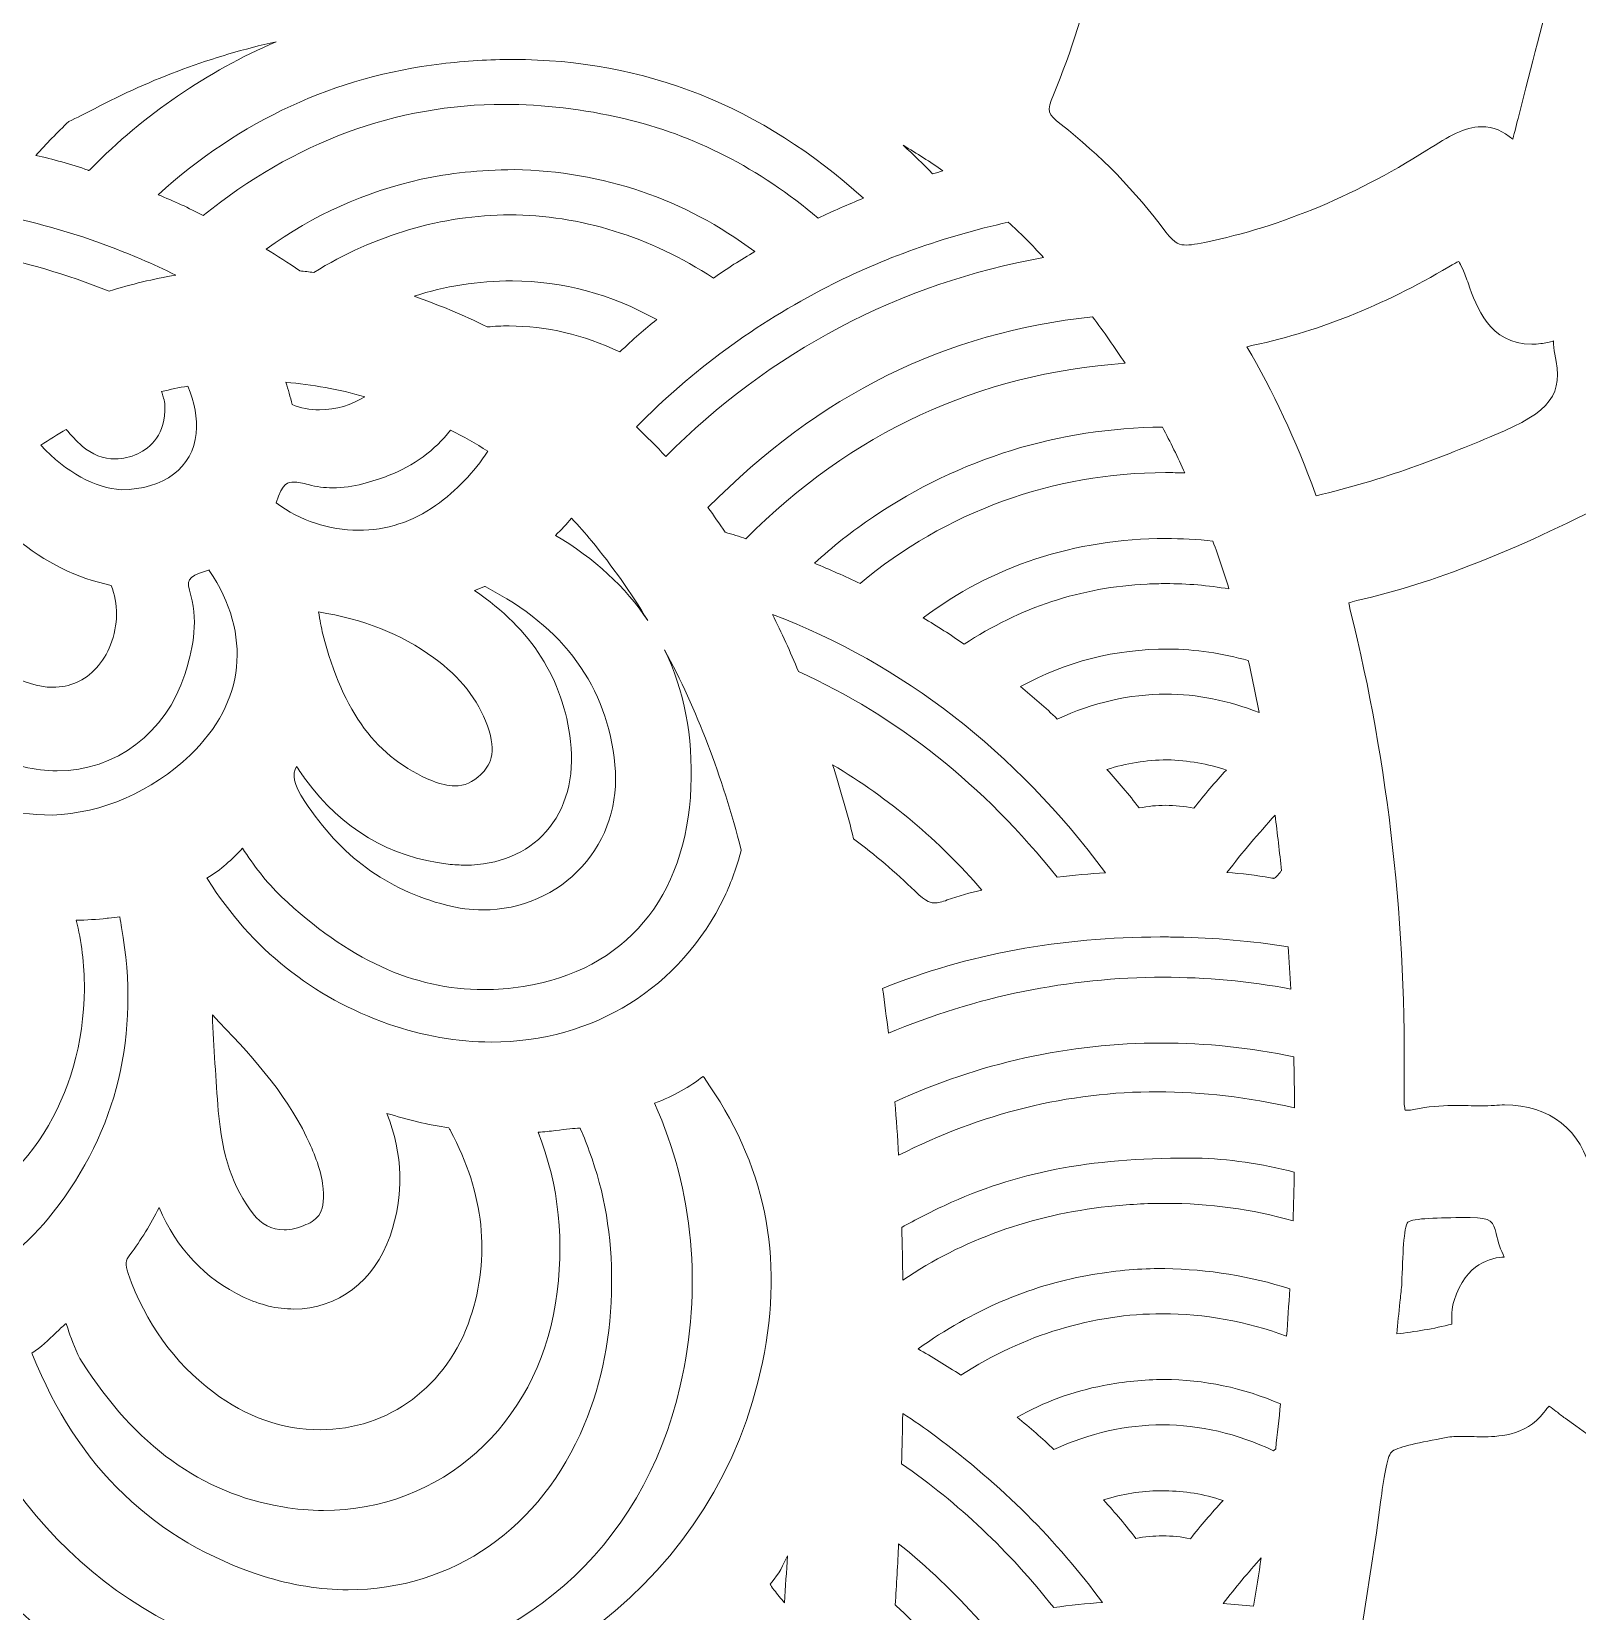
# Model space of a CAD drawing. Extents: x 43 to 1977, y -756 to -266.
# Drawn here: x 624 to 710.3, y -587.3 to -499.2 of the extents above; entities that cross this region are included whole.
import ezdxf

# ---------------------------------------------------------------- set-up
doc = ezdxf.new("R2010")
doc.units = 0
doc.header["$MEASUREMENT"] = 0
doc.layers.add('Layer 1', color=7, linetype='Continuous')

msp = doc.modelspace()

# ---------------------------------------------------------------- linework, layer by layer
at = {"layer": 'Layer 1', "lineweight": 0}
for points, knots in [([(768.387, -613.879), (763.76, -609.242), (759.384, -604.224), (755.153, -599.372), (753.619, -597.614), (752.085, -595.855), (750.536, -594.108), (741.516, -583.941), (731.437, -573.467), (718.868, -565.735), (717.428, -564.85), (715.467, -563.833), (713.072, -563.833), (712.889, -563.833), (712.704, -563.838), (712.518, -563.85), (712.432, -563.856), (712.347, -563.859), (712.266, -563.859), (711.555, -563.859), (711.286, -563.722), (711.094, -562.908), (710.505, -560.419), (708.777, -559.049), (706.229, -559.049), (706.046, -559.049), (705.859, -559.056), (705.666, -559.07), (705.436, -559.087), (705.182, -559.095), (704.867, -559.095), (704.648, -559.095), (704.429, -559.091), (704.21, -559.088), (703.976, -559.084), (703.742, -559.08), (703.509, -559.08), (702.953, -559.08), (702.22, -559.1), (701.484, -559.25), (701.18, -559.312), (700.932, -559.344), (700.745, -559.344), (700.724, -559.344), (700.705, -559.344), (700.688, -559.343), (700.656, -559.206), (700.615, -558.926), (700.624, -558.392), (700.772, -549.114), (699.77, -540.074), (697.645, -531.523), (697.589, -531.299), (697.564, -531.144), (697.553, -531.043), (697.645, -531.01), (697.786, -530.968), (697.999, -530.918), (702.339, -529.909), (706.726, -528.188), (712.223, -525.336), (714.551, -524.128), (715.532, -522.339), (715.221, -519.866), (715.024, -518.298), (715.183, -516.788), (715.708, -515.25), (720.689, -500.648), (727.514, -481.534), (736.15, -463.175), (737.961, -459.327), (740.154, -456.642), (743.264, -454.469), (758.713, -443.671), (769.557, -431.237), (776.414, -416.458), (776.655, -415.938), (776.878, -415.465), (777.081, -415.034), (779.388, -410.136), (779.459, -409.182), (775.35, -406.868), (774.703, -406.504), (773.898, -406.05), (772.967, -405.478), (771.881, -404.811), (770.989, -404.501), (770.158, -404.501), (768.039, -404.501), (767.007, -406.523), (766.619, -407.285), (758.942, -422.327), (748.488, -435.939), (734.66, -448.898), (734.012, -449.505), (733.693, -449.587), (733.466, -449.587), (733.231, -449.587), (732.918, -449.493), (732.536, -449.307), (731.022, -448.572), (730.045, -448.121), (729.089, -448.121), (727.279, -448.121), (726.53, -449.558), (725.396, -451.733), (719.076, -463.858), (714.057, -477.454), (709.123, -495.817), (708.409, -498.474), (707.738, -501.096), (707.029, -503.872), (706.917, -504.308), (706.805, -504.746), (706.693, -505.186), (706.155, -504.729), (705.618, -504.49), (704.934, -504.49), (703.984, -504.49), (703.156, -505.01), (701.903, -505.797), (697.648, -508.472), (693.461, -510.18), (689.103, -511.017), (688.867, -511.062), (688.661, -511.085), (688.489, -511.085), (688.135, -511.085), (687.845, -511.033), (687.342, -510.36), (685.634, -508.079), (683.666, -506.06), (681.492, -504.359), (680.737, -503.768), (680.664, -503.638), (681.058, -502.702), (683.133, -497.766), (684.115, -492.835), (683.978, -488.047), (683.38, -467.192), (673.395, -451.074), (654.3, -440.139), (652.708, -439.228), (652.059, -438.478), (651.726, -437.17), (650.851, -433.731), (649.517, -430.279), (647.763, -426.912), (647.578, -426.556), (647.538, -426.384), (647.529, -426.324), (647.564, -426.273), (647.677, -426.138), (648.008, -425.893), (660.983, -416.314), (671.865, -403.996), (681.276, -388.234), (693.735, -367.367), (700.473, -347.012), (701.875, -326.007), (702.864, -311.187), (700.63, -299.582), (694.842, -289.485), (687.248, -276.237), (674.811, -269.344), (656.82, -268.412), (656.715, -268.406), (656.61, -268.403), (656.507, -268.403), (654.635, -268.403), (653.804, -269.41), (653.435, -270.254), (653.106, -271.01), (652.779, -272.501), (654.297, -274.003), (654.509, -274.212), (654.726, -274.416), (654.944, -274.62), (655.119, -274.784), (655.295, -274.948), (655.467, -275.116), (664.154, -283.583), (669.603, -290.872), (673.136, -298.751), (676.455, -306.153), (677.613, -313.272), (676.657, -320.45), (676.498, -320.319), (676.323, -320.182), (676.133, -320.054), (673.644, -318.382), (670.26, -316.463), (666.145, -316.463), (665.869, -316.463), (665.589, -316.471), (665.307, -316.488), (663.731, -316.584), (662.017, -316.862), (661.251, -318.191), (660.483, -319.524), (661.104, -321.15), (661.813, -322.564), (664.954, -328.834), (668.425, -336.359), (670.356, -344.634), (673.155, -356.623), (671.146, -367.139), (664.212, -376.701), (664.139, -376.523), (664.063, -376.348), (663.98, -376.173), (660.899, -369.627), (656.407, -366.125), (650.247, -365.47), (649.944, -365.437), (649.673, -365.421), (649.419, -365.421), (648.005, -365.421), (646.94, -365.93), (646.254, -366.933), (645.07, -368.665), (646.102, -370.268), (646.656, -371.13), (646.656, -371.13), (646.701, -371.2), (646.701, -371.2), (655.55, -384.987), (652.884, -402.588), (640.068, -414.998), (639.866, -415.194), (639.733, -415.294), (639.656, -415.344), (639.578, -415.294), (639.442, -415.192), (639.229, -414.99), (634.152, -410.17), (627.99, -407.614), (620.914, -407.394), (618.866, -407.33), (616.691, -407.297), (614.45, -407.297), (612.257, -407.297), (609.975, -407.327), (607.473, -407.388), (600.281, -407.562), (594.029, -410.13), (588.893, -415.021), (588.713, -415.192), (588.591, -415.285), (588.516, -415.334), (588.433, -415.278), (588.292, -415.167), (588.068, -414.95), (575.319, -402.625), (572.673, -385.017), (581.484, -371.135), (582.722, -369.183), (582.483, -367.865), (582.064, -367.103), (581.653, -366.355), (580.699, -365.464), (578.49, -365.464), (578.407, -365.464), (578.323, -365.465), (578.236, -365.468), (574.796, -365.567), (571.687, -366.958), (568.731, -369.72), (566.775, -371.547), (565.251, -373.836), (564.017, -376.825), (564, -376.801), (563.983, -376.777), (563.966, -376.754), (557.477, -367.728), (555.271, -357.605), (557.411, -346.668), (559.18, -337.629), (562.994, -329.286), (566.491, -322.318), (567.098, -321.108), (567.7, -319.551), (566.958, -318.237), (566.21, -316.914), (564.521, -316.621), (563.134, -316.514), (562.792, -316.488), (562.446, -316.475), (562.106, -316.475), (558.121, -316.475), (554.901, -318.256), (552.277, -319.998), (552.025, -320.166), (551.806, -320.353), (551.61, -320.528), (551.57, -320.276), (551.533, -320.028), (551.502, -319.779), (551.412, -319.074), (551.352, -318.328), (551.316, -317.497), (550.869, -307.176), (554.282, -297.494), (562.056, -287.028), (565.046, -283.003), (568.678, -278.97), (573.16, -274.7), (573.234, -274.629), (573.31, -274.559), (573.387, -274.488), (574.135, -273.797), (575.527, -272.51), (574.803, -270.497), (574.457, -269.536), (573.628, -268.39), (571.648, -268.39), (571.335, -268.39), (571.029, -268.415), (570.76, -268.438), (570.642, -268.447), (570.524, -268.457), (570.41, -268.464), (568.739, -268.566), (567.092, -268.728), (565.514, -268.946), (547.661, -271.407), (535.655, -280.879), (529.829, -297.098), (525.315, -309.663), (524.69, -323.385), (527.917, -339.048), (531.578, -356.813), (537.666, -372.993), (546.011, -387.138), (554.725, -401.906), (566.165, -414.909), (580.014, -425.785), (580.538, -426.197), (580.609, -426.359), (580.613, -426.364), (580.613, -426.371), (580.622, -426.537), (580.356, -427.046), (578.71, -430.194), (577.354, -433.727), (576.325, -437.545), (576.023, -438.662), (575.532, -439.267), (574.511, -439.777), (568.786, -442.638), (563.957, -446.191), (560.16, -450.34), (544.674, -467.259), (540.524, -484.575), (547.473, -503.277), (547.545, -503.469), (547.564, -503.577), (547.569, -503.625), (547.538, -503.665), (547.459, -503.752), (547.272, -503.903), (544.738, -505.942), (542.583, -508.147), (540.865, -510.458), (540.437, -511.033), (540.156, -511.078), (539.805, -511.078), (539.604, -511.078), (539.359, -511.05), (539.053, -510.994), (534.677, -510.188), (530.57, -508.534), (526.498, -505.937), (526.498, -505.937), (526.361, -505.85), (526.361, -505.85), (525.392, -505.23), (524.391, -504.59), (523.237, -504.59), (522.569, -504.59), (522.017, -504.799), (521.563, -505.118), (521.466, -504.752), (521.377, -504.411), (521.291, -504.069), (517.292, -488.177), (512.004, -469.584), (503.1, -452.174), (503.1, -452.174), (503.073, -452.12), (503.073, -452.12), (501.813, -449.657), (501.053, -448.17), (499.155, -448.17), (498.196, -448.17), (497.231, -448.579), (495.466, -449.361), (495.093, -449.526), (494.803, -449.61), (494.603, -449.61), (494.502, -449.61), (494.265, -449.61), (493.727, -449.107), (480.766, -436.979), (470.808, -424.383), (463.284, -410.597), (462.902, -409.897), (462.57, -409.274), (462.277, -408.722), (460.739, -405.833), (459.967, -404.382), (458.18, -404.382), (457.155, -404.382), (456.204, -404.944), (454.629, -405.873), (453.884, -406.313), (452.957, -406.86), (451.812, -407.473), (448.875, -409.044), (449.434, -411.354), (450.028, -412.592), (450.475, -413.523), (450.914, -414.486), (451.337, -415.417), (452.081, -417.052), (452.849, -418.741), (453.715, -420.369), (460.967, -434.006), (471.712, -445.451), (487.529, -456.388), (488.742, -457.226), (489.588, -458.223), (490.273, -459.621), (497.917, -475.23), (504.754, -492.268), (511.787, -513.242), (512.63, -515.753), (513.304, -518.029), (513.028, -520.455), (512.797, -522.481), (513.636, -523.986), (515.592, -525.056), (519.378, -527.127), (524.444, -529.658), (530.069, -530.85), (530.421, -530.925), (530.609, -530.993), (530.702, -531.036), (530.701, -531.15), (530.679, -531.384), (530.572, -531.817), (528.862, -538.758), (527.895, -546.39), (527.616, -555.151), (527.598, -555.738), (527.636, -556.348), (527.673, -556.937), (527.726, -557.785), (527.806, -559.056), (527.541, -559.452), (527.508, -559.459), (527.442, -559.47), (527.326, -559.47), (526.987, -559.47), (526.526, -559.382), (526.038, -559.289), (525.428, -559.173), (524.736, -559.041), (524.047, -559.041), (523.819, -559.041), (523.599, -559.055), (523.392, -559.084), (523.267, -559.101), (523.109, -559.109), (522.91, -559.109), (522.711, -559.109), (522.507, -559.102), (522.302, -559.094), (522.061, -559.086), (521.82, -559.077), (521.584, -559.077), (520.902, -559.077), (518.827, -559.077), (518.123, -561.135), (517.381, -563.307), (516.226, -564.076), (513.712, -564.076), (513.565, -564.076), (513.415, -564.074), (513.264, -564.068), (513.264, -564.068), (513.138, -564.066), (513.138, -564.066), (511.823, -564.066), (510.792, -564.767), (509.964, -565.331), (509.763, -565.468), (509.564, -565.604), (509.363, -565.726), (497.078, -573.201), (487.217, -583.418), (479.999, -591.484), (478.222, -593.469), (476.52, -595.568), (474.874, -597.598), (472.164, -600.94), (469.361, -604.395), (466.229, -607.321), (455.626, -617.226), (446.559, -629.109), (437.692, -644.72), (436.24, -647.276), (435.511, -648.559), (435.95, -649.974), (436.385, -651.377), (437.679, -652.007), (440.256, -653.262), (440.577, -653.418), (440.897, -653.577), (441.216, -653.736), (441.699, -653.976), (442.181, -654.216), (442.668, -654.447), (443.991, -655.076), (444.926, -655.489), (445.827, -655.489), (447.699, -655.489), (448.462, -653.857), (449.345, -651.968), (456.138, -637.441), (462.783, -626.007), (470.255, -615.985), (471.044, -614.928), (471.383, -614.846), (471.468, -614.846), (471.583, -614.846), (471.942, -614.917), (472.796, -615.578), (474.426, -616.84), (475.404, -617.553), (476.561, -617.553), (478.042, -617.553), (478.92, -616.433), (480.374, -614.577), (480.374, -614.577), (480.444, -614.487), (480.444, -614.487), (492.967, -598.51), (504.466, -586.94), (516.633, -578.074), (517, -577.807), (517.344, -577.504), (517.676, -577.211), (518.288, -576.672), (518.982, -576.06), (519.469, -576.06), (519.858, -576.06), (520.322, -576.451), (520.644, -576.78), (521.213, -577.361), (521.989, -577.361), (522.244, -577.361), (522.375, -577.361), (522.513, -577.355), (522.653, -577.348), (522.748, -577.343), (522.844, -577.338), (522.936, -577.338), (522.942, -577.338), (522.948, -577.338), (522.955, -577.338), (522.979, -577.338), (523.002, -577.338), (523.023, -577.341), (524.278, -577.521), (525.756, -577.739), (527.201, -577.995), (528.337, -578.196), (528.718, -578.486), (528.887, -579.906), (530.886, -596.691), (534.931, -613.276), (540.91, -629.201), (541.137, -629.806), (541.442, -630.412), (541.736, -630.998), (542.119, -631.761), (542.761, -633.038), (542.627, -633.452), (542.503, -633.83), (541.302, -633.917), (540.424, -633.981), (539.777, -634.028), (539.107, -634.076), (538.479, -634.222), (537.198, -634.521), (533.297, -635.428), (533.46, -640.102), (533.474, -640.516), (533.482, -640.744), (532.463, -640.978), (529.362, -641.689), (527.259, -643.641), (525.611, -645.456), (521.334, -650.168), (517.437, -655.317), (513.697, -661.199), (507.289, -671.275), (502.041, -682.136), (496.966, -692.638), (493.649, -699.503), (490.219, -706.601), (486.507, -713.387), (481.019, -723.426), (478.202, -734.642), (475.478, -745.49), (475.478, -745.49), (475.278, -746.285), (475.278, -746.285), (474.878, -747.877), (474.998, -749.108), (475.644, -750.05), (476.281, -750.977), (477.348, -751.52), (478.907, -751.709), (480.526, -751.906), (482.201, -752.203), (484.028, -752.618), (484.502, -752.726), (484.93, -752.778), (485.338, -752.778), (486.75, -752.778), (488.536, -752.139), (489.031, -749.096), (489.492, -746.263), (490.044, -743.273), (490.767, -739.688), (493.393, -726.671), (496.722, -715.369), (500.946, -705.137), (501.162, -704.614), (501.31, -704.394), (501.382, -704.308), (501.462, -704.327), (501.616, -704.379), (501.863, -704.516), (502.282, -704.75), (502.698, -704.874), (503.066, -704.985), (503.298, -705.055), (503.518, -705.121), (503.67, -705.196), (504.607, -705.662), (505.432, -705.889), (506.191, -705.889), (508.739, -705.889), (509.743, -703.387), (510.072, -702.564), (513.572, -693.839), (517.698, -685.22), (522.336, -676.944), (527.717, -667.345), (533.156, -659.318), (538.964, -652.405), (539.067, -652.283), (539.155, -652.154), (539.234, -652.026), (539.86, -652.483), (540.558, -652.706), (541.351, -652.706), (541.869, -652.706), (542.341, -652.613), (542.797, -652.523), (542.797, -652.523), (542.929, -652.497), (542.929, -652.497), (544.676, -652.156), (546.451, -652.113), (547.802, -652.113), (548.298, -652.113), (548.795, -652.119), (549.293, -652.128), (550.852, -652.155), (551.653, -652.666), (552.468, -654.15), (557.067, -662.53), (562.083, -669.597), (567.802, -675.755), (577.882, -686.607), (588.027, -692.803), (599.729, -695.252), (602.313, -695.793), (604.843, -695.904), (607.846, -695.904), (608.372, -695.904), (608.897, -695.901), (609.422, -695.898), (609.941, -695.895), (610.46, -695.892), (610.978, -695.892), (612.112, -695.892), (613.456, -695.904), (614.823, -695.997), (616.09, -696.084), (617.362, -696.128), (618.604, -696.128), (628.459, -696.128), (637.736, -693.354), (646.179, -687.884), (657.521, -680.535), (666.682, -670.297), (674.188, -656.584), (675.962, -653.341), (677.957, -652.018), (681.072, -652.018), (681.743, -652.018), (682.469, -652.077), (683.291, -652.198), (683.581, -652.241), (683.87, -652.294), (684.159, -652.346), (684.665, -652.438), (685.188, -652.532), (685.736, -652.586), (685.836, -652.595), (685.946, -652.609), (686.061, -652.623), (686.37, -652.662), (686.721, -652.707), (687.066, -652.707), (687.811, -652.707), (688.379, -652.477), (688.754, -652.024), (688.801, -651.967), (688.844, -651.919), (688.882, -651.877), (688.959, -651.975), (689.039, -652.082), (689.104, -652.17), (689.232, -652.342), (689.36, -652.513), (689.492, -652.671), (699.873, -665.156), (708.733, -680.417), (717.374, -700.701), (717.614, -701.264), (717.815, -701.768), (717.994, -702.216), (718.83, -704.305), (719.49, -705.955), (721.61, -705.955), (722.664, -705.955), (723.89, -705.522), (726.24, -704.551), (726.583, -704.409), (726.777, -704.367), (726.877, -704.355), (726.926, -704.427), (727.015, -704.583), (727.122, -704.893), (727.762, -706.734), (728.458, -708.582), (729.13, -710.368), (729.968, -712.593), (730.835, -714.894), (731.588, -717.174), (734.64, -726.407), (737.011, -736.414), (739.05, -748.664), (739.219, -749.681), (739.734, -752.777), (742.93, -752.777), (743.423, -752.777), (743.95, -752.702), (744.541, -752.547), (745.867, -752.199), (747.35, -751.936), (749.075, -751.744), (750.719, -751.56), (751.837, -751.01), (752.494, -750.062), (753.159, -749.104), (753.28, -747.838), (752.865, -746.191), (752.865, -746.191), (752.851, -746.135), (752.851, -746.135), (750.433, -736.536), (747.933, -726.61), (743.563, -717.48), (736.427, -702.571), (728.775, -687.614), (721.374, -673.149), (721.374, -673.149), (721.064, -672.543), (721.064, -672.543), (716.31, -663.251), (711.068, -655.285), (705.041, -648.191), (704.816, -647.927), (704.594, -647.661), (704.371, -647.395), (701.956, -644.513), (699.459, -641.533), (695.098, -640.727), (694.784, -640.67), (694.743, -640.558), (694.764, -640.313), (695.065, -636.809), (693.229, -634.737), (689.307, -634.155), (688.943, -634.102), (688.553, -633.992), (688.139, -633.877), (687.509, -633.701), (686.795, -633.502), (686.032, -633.468), (685.894, -633.462), (685.781, -633.452), (685.689, -633.441), (685.73, -633.309), (685.791, -633.132), (685.885, -632.899), (692.351, -616.729), (696.869, -599.339), (699.314, -581.211), (699.489, -579.917), (699.653, -578.695), (699.926, -578.411), (700.188, -578.138), (701.295, -577.922), (702.697, -577.648), (702.697, -577.648), (702.966, -577.596), (702.966, -577.596), (703.242, -577.541), (703.585, -577.535), (703.819, -577.535), (704.006, -577.535), (704.194, -577.539), (704.381, -577.543), (704.589, -577.548), (704.796, -577.553), (704.999, -577.553), (705.722, -577.553), (707.414, -577.553), (708.421, -576.204), (708.554, -576.025), (708.658, -575.914), (708.73, -575.846), (708.849, -575.928), (709.005, -576.052), (709.12, -576.143), (709.279, -576.27), (709.441, -576.398), (709.608, -576.517), (722.575, -585.762), (734.719, -597.871), (747.828, -614.625), (747.828, -614.625), (747.863, -614.67), (747.863, -614.67), (749.257, -616.452), (750.099, -617.527), (751.55, -617.527), (752.642, -617.527), (753.574, -616.891), (755.266, -615.737), (755.342, -615.685), (755.421, -615.637), (755.5, -615.588), (755.744, -615.437), (756.047, -615.25), (756.33, -614.976), (756.55, -614.764), (756.691, -614.676), (756.746, -614.643), (756.83, -614.7), (757.024, -614.862), (757.346, -615.291), (761.286, -620.557), (764.559, -625.361), (767.353, -629.978), (771.118, -636.198), (774.817, -643.186), (778.677, -651.373), (779.878, -653.921), (780.604, -655.459), (782.502, -655.459), (782.502, -655.459), (782.502, -655.459), (782.502, -655.459), (783.532, -655.459), (784.571, -654.954), (786.456, -654.036), (786.828, -653.855), (787.197, -653.665), (787.565, -653.474), (788.228, -653.131), (788.854, -652.807), (789.494, -652.544), (790.414, -652.166), (791.692, -651.508), (792.16, -650.162), (792.514, -649.145), (792.317, -647.99), (791.556, -646.632), (785.228, -635.339), (778.041, -623.554), (768.387, -613.879)], [0, 0, 0, 0, 1, 1, 1, 2, 2, 2, 3, 3, 3, 4, 4, 4, 5, 5, 5, 6, 6, 6, 7, 7, 7, 8, 8, 8, 9, 9, 9, 10, 10, 10, 11, 11, 11, 12, 12, 12, 13, 13, 13, 14, 14, 14, 15, 15, 15, 16, 16, 16, 17, 17, 17, 18, 18, 18, 19, 19, 19, 20, 20, 20, 21, 21, 21, 22, 22, 22, 23, 23, 23, 24, 24, 24, 25, 25, 25, 26, 26, 26, 27, 27, 27, 28, 28, 28, 29, 29, 29, 30, 30, 30, 31, 31, 31, 32, 32, 32, 33, 33, 33, 34, 34, 34, 35, 35, 35, 36, 36, 36, 37, 37, 37, 38, 38, 38, 39, 39, 39, 40, 40, 40, 41, 41, 41, 42, 42, 42, 43, 43, 43, 44, 44, 44, 45, 45, 45, 46, 46, 46, 47, 47, 47, 48, 48, 48, 49, 49, 49, 50, 50, 50, 51, 51, 51, 52, 52, 52, 53, 53, 53, 54, 54, 54, 55, 55, 55, 56, 56, 56, 57, 57, 57, 58, 58, 58, 59, 59, 59, 60, 60, 60, 61, 61, 61, 62, 62, 62, 63, 63, 63, 64, 64, 64, 65, 65, 65, 66, 66, 66, 67, 67, 67, 68, 68, 68, 69, 69, 69, 70, 70, 70, 71, 71, 71, 72, 72, 72, 73, 73, 73, 74, 74, 74, 75, 75, 75, 76, 76, 76, 77, 77, 77, 78, 78, 78, 79, 79, 79, 80, 80, 80, 81, 81, 81, 82, 82, 82, 83, 83, 83, 84, 84, 84, 85, 85, 85, 86, 86, 86, 87, 87, 87, 88, 88, 88, 89, 89, 89, 90, 90, 90, 91, 91, 91, 92, 92, 92, 93, 93, 93, 94, 94, 94, 95, 95, 95, 96, 96, 96, 97, 97, 97, 98, 98, 98, 99, 99, 99, 100, 100, 100, 101, 101, 101, 102, 102, 102, 103, 103, 103, 104, 104, 104, 105, 105, 105, 106, 106, 106, 107, 107, 107, 108, 108, 108, 109, 109, 109, 110, 110, 110, 111, 111, 111, 112, 112, 112, 113, 113, 113, 114, 114, 114, 115, 115, 115, 116, 116, 116, 117, 117, 117, 118, 118, 118, 119, 119, 119, 120, 120, 120, 121, 121, 121, 122, 122, 122, 123, 123, 123, 124, 124, 124, 125, 125, 125, 126, 126, 126, 127, 127, 127, 128, 128, 128, 129, 129, 129, 130, 130, 130, 131, 131, 131, 132, 132, 132, 133, 133, 133, 134, 134, 134, 135, 135, 135, 136, 136, 136, 137, 137, 137, 138, 138, 138, 139, 139, 139, 140, 140, 140, 141, 141, 141, 142, 142, 142, 143, 143, 143, 144, 144, 144, 145, 145, 145, 146, 146, 146, 147, 147, 147, 148, 148, 148, 149, 149, 149, 150, 150, 150, 151, 151, 151, 152, 152, 152, 153, 153, 153, 154, 154, 154, 155, 155, 155, 156, 156, 156, 157, 157, 157, 158, 158, 158, 159, 159, 159, 160, 160, 160, 161, 161, 161, 162, 162, 162, 163, 163, 163, 164, 164, 164, 165, 165, 165, 166, 166, 166, 167, 167, 167, 168, 168, 168, 169, 169, 169, 170, 170, 170, 171, 171, 171, 172, 172, 172, 173, 173, 173, 174, 174, 174, 175, 175, 175, 176, 176, 176, 177, 177, 177, 178, 178, 178, 179, 179, 179, 180, 180, 180, 181, 181, 181, 182, 182, 182, 183, 183, 183, 184, 184, 184, 185, 185, 185, 186, 186, 186, 187, 187, 187, 188, 188, 188, 189, 189, 189, 190, 190, 190, 191, 191, 191, 192, 192, 192, 193, 193, 193, 194, 194, 194, 195, 195, 195, 196, 196, 196, 197, 197, 197, 198, 198, 198, 199, 199, 199, 200, 200, 200, 201, 201, 201, 202, 202, 202, 203, 203, 203, 204, 204, 204, 205, 205, 205, 206, 206, 206, 207, 207, 207, 208, 208, 208, 209, 209, 209, 210, 210, 210, 211, 211, 211, 212, 212, 212, 213, 213, 213, 214, 214, 214, 215, 215, 215, 216, 216, 216, 217, 217, 217, 218, 218, 218, 219, 219, 219, 220, 220, 220, 221, 221, 221, 222, 222, 222, 223, 223, 223, 224, 224, 224, 225, 225, 225, 226, 226, 226, 227, 227, 227, 228, 228, 228, 229, 229, 229, 230, 230, 230, 231, 231, 231, 232, 232, 232, 233, 233, 233, 234, 234, 234, 235, 235, 235, 236, 236, 236, 237, 237, 237, 238, 238, 238, 239, 239, 239, 240, 240, 240, 241, 241, 241, 242, 242, 242, 243, 243, 243, 244, 244, 244, 245, 245, 245, 246, 246, 246, 247, 247, 247, 248, 248, 248, 249, 249, 249, 250, 250, 250, 251, 251, 251, 252, 252, 252, 253, 253, 253, 254, 254, 254, 255, 255, 255, 256, 256, 256, 257, 257, 257, 258, 258, 258, 259, 259, 259, 260, 260, 260, 261, 261, 261, 262, 262, 262, 263, 263, 263, 264, 264, 264, 265, 265, 265, 266, 266, 266, 267, 267, 267, 268, 268, 268, 269, 269, 269, 270, 270, 270, 271, 271, 271, 272, 272, 272, 273, 273, 273, 274, 274, 274, 275, 275, 275, 276, 276, 276, 277, 277, 277, 278, 278, 278, 279, 279, 279, 280, 280, 280, 281, 281, 281, 282, 282, 282, 283, 283, 283, 284, 284, 284, 285, 285, 285, 286, 286, 286, 287, 287, 287, 288, 288, 288, 289, 289, 289, 290, 290, 290, 291, 291, 291, 292, 292, 292, 293, 293, 293, 294, 294, 294, 295, 295, 295, 296, 296, 296, 297, 297, 297, 298, 298, 298, 299, 299, 299, 300, 300, 300, 301, 301, 301, 302, 302, 302, 303, 303, 303, 303]), ([(627.556, -503.489), (630.739, -501.794), (634.128, -500.545), (637.697, -499.747), (633.847, -501.411), (630.321, -503.804), (627.367, -506.821), (627.318, -506.871), (627.28, -506.906), (627.251, -506.932), (627.239, -506.928), (627.226, -506.924), (627.211, -506.918), (626.234, -506.565), (625.228, -506.3), (624.284, -506.088), (624.871, -505.439), (625.485, -504.807), (626.119, -504.198), (626.562, -503.991), (627.061, -503.752), (627.556, -503.489)], [0, 0, 0, 0, 1, 1, 1, 2, 2, 2, 3, 3, 3, 4, 4, 4, 5, 5, 5, 6, 6, 6, 7, 7, 7, 7]), ([(650.912, -500.736), (658.242, -500.736), (664.81, -503.34), (670.456, -508.481), (669.606, -508.826), (668.765, -509.187), (667.934, -509.587), (664.655, -506.81), (661.005, -504.941), (657.084, -504.03), (654.822, -503.505), (652.583, -503.239), (650.429, -503.239), (644.37, -503.239), (638.719, -505.326), (633.63, -509.445), (632.827, -509.022), (631.982, -508.632), (631.105, -508.28), (635.688, -504.135), (640.998, -501.681), (646.911, -500.979), (648.266, -500.817), (649.612, -500.736), (650.912, -500.736)], [0, 0, 0, 0, 1, 1, 1, 2, 2, 2, 3, 3, 3, 4, 4, 4, 5, 5, 5, 6, 6, 6, 7, 7, 7, 8, 8, 8, 8]), ([(672.678, -505.524), (673.442, -505.978), (674.184, -506.453), (674.9, -506.945), (674.704, -507.002), (674.511, -507.061), (674.321, -507.12), (673.79, -506.567), (673.242, -506.036), (672.678, -505.524)], [0, 0, 0, 0, 1, 1, 1, 2, 2, 2, 3, 3, 3, 3]), ([(650.721, -509.407), (646.983, -509.407), (643.214, -510.515), (639.788, -512.618), (639.528, -512.584), (639.271, -512.553), (639.02, -512.528), (638.37, -512.078), (637.745, -511.678), (637.136, -511.32), (639.775, -509.414), (642.68, -508.104), (645.788, -507.42), (647.364, -507.072), (649.025, -506.901), (650.975, -506.881), (655.945, -506.975), (660.457, -508.512), (664.408, -511.452), (663.618, -511.906), (662.846, -512.399), (662.091, -512.933), (658.571, -510.625), (654.645, -509.407), (650.721, -509.407)], [0, 0, 0, 0, 1, 1, 1, 2, 2, 2, 3, 3, 3, 4, 4, 4, 5, 5, 5, 6, 6, 6, 7, 7, 7, 8, 8, 8, 8]), ([(610.337, -508.684), (611.76, -509.233), (613.095, -509.5), (614.406, -509.5), (615.672, -509.5), (616.891, -509.253), (618.12, -508.748), (622.404, -509.226), (626.454, -510.277), (630.163, -511.873), (630.814, -512.153), (631.46, -512.45), (632.097, -512.763), (630.853, -512.973), (629.611, -513.272), (628.378, -513.661), (623.603, -511.773), (618.731, -510.816), (613.887, -510.816), (609.649, -510.816), (605.347, -511.549), (601.1, -512.996), (600.589, -513.17), (600.058, -513.365), (599.489, -513.588), (598.226, -513.216), (596.949, -512.931), (595.663, -512.736), (595.836, -512.649), (596.009, -512.563), (596.182, -512.479), (600.476, -510.387), (605.11, -509.145), (610.337, -508.684)], [0, 0, 0, 0, 1, 1, 1, 2, 2, 2, 3, 3, 3, 4, 4, 4, 5, 5, 5, 6, 6, 6, 7, 7, 7, 8, 8, 8, 9, 9, 9, 10, 10, 10, 11, 11, 11, 11]), ([(680.352, -511.609), (680.405, -511.667), (680.458, -511.725), (680.511, -511.784), (672.533, -513.192), (665.174, -517.064), (659.441, -522.889), (658.909, -522.313), (658.358, -521.761), (657.792, -521.234), (660.88, -518.092), (664.461, -515.465), (668.453, -513.415), (671.545, -511.827), (674.936, -510.618), (678.544, -509.816), (679.19, -510.403), (679.795, -511.003), (680.352, -511.609)], [0, 0, 0, 0, 1, 1, 1, 2, 2, 2, 3, 3, 3, 4, 4, 4, 5, 5, 5, 6, 6, 6, 6]), ([(695.686, -524.975), (694.572, -521.937), (693.317, -519.245), (691.853, -516.756), (695.687, -515.972), (699.477, -514.472), (703.12, -512.297), (703.386, -512.138), (703.561, -512.052), (703.673, -512.005), (703.729, -512.092), (703.807, -512.228), (703.904, -512.437), (704.007, -512.66), (704.108, -512.949), (704.215, -513.255), (704.655, -514.514), (705.391, -516.62), (707.758, -516.62), (707.92, -516.62), (708.089, -516.609), (708.258, -516.587), (708.515, -516.554), (708.749, -516.502), (708.965, -516.435), (708.957, -516.676), (708.976, -516.923), (709.035, -517.174), (709.556, -519.403), (708.83, -520.375), (705.656, -521.698), (702.792, -522.891), (699.45, -524.221), (695.72, -525.067), (695.72, -525.067), (695.686, -524.975), (695.686, -524.975)], [0, 0, 0, 0, 1, 1, 1, 2, 2, 2, 3, 3, 3, 4, 4, 4, 5, 5, 5, 6, 6, 6, 7, 7, 7, 8, 8, 8, 9, 9, 9, 10, 10, 10, 11, 11, 11, 12, 12, 12, 12]), ([(650.69, -515.598), (650.287, -515.598), (649.88, -515.616), (649.475, -515.653), (648.111, -514.982), (646.745, -514.411), (645.386, -513.945), (647.119, -513.369), (648.939, -513.085), (650.88, -513.085), (653.702, -513.102), (656.403, -513.829), (658.925, -515.249), (658.276, -515.761), (657.604, -516.35), (656.868, -517.051), (654.832, -516.086), (652.756, -515.598), (650.69, -515.598)], [0, 0, 0, 0, 1, 1, 1, 2, 2, 2, 3, 3, 3, 4, 4, 4, 5, 5, 5, 6, 6, 6, 6]), ([(683.247, -515.093), (683.877, -515.932), (684.482, -516.797), (685.056, -517.682), (676.868, -518.272), (669.763, -521.558), (663.907, -527.467), (663.544, -527.343), (663.161, -527.223), (662.748, -527.105), (662.434, -526.634), (662.113, -526.176), (661.788, -525.733), (668.001, -519.433), (675.04, -515.943), (683.247, -515.093)], [0, 0, 0, 0, 1, 1, 1, 2, 2, 2, 3, 3, 3, 4, 4, 4, 5, 5, 5, 5]), ([(633.229, -521.59), (633.054, -523.492), (631.433, -524.723), (629.055, -524.732), (627.588, -524.652), (626.003, -523.775), (624.561, -522.251), (625.024, -521.939), (625.5, -521.646), (625.983, -521.373), (626.246, -521.689), (626.542, -522.005), (626.878, -522.301), (627.408, -522.769), (628.045, -523.017), (628.72, -523.017), (629.144, -523.017), (629.565, -522.919), (629.972, -522.727), (630.687, -522.39), (631.531, -521.651), (631.489, -520.047), (631.484, -519.886), (631.467, -519.769), (631.41, -519.619), (631.41, -519.619), (631.393, -519.557), (631.393, -519.557), (631.372, -519.477), (631.345, -519.374), (631.305, -519.257), (631.788, -519.14), (632.276, -519.039), (632.767, -518.956), (633.158, -519.863), (633.309, -520.725), (633.229, -521.59)], [0, 0, 0, 0, 1, 1, 1, 2, 2, 2, 3, 3, 3, 4, 4, 4, 5, 5, 5, 6, 6, 6, 7, 7, 7, 8, 8, 8, 9, 9, 9, 10, 10, 10, 11, 11, 11, 12, 12, 12, 12]), ([(638.234, -518.741), (639.703, -518.866), (641.176, -519.135), (642.641, -519.545), (641.924, -520.005), (641.03, -520.28), (640.121, -520.28), (639.572, -520.28), (639.055, -520.182), (638.583, -519.988), (638.485, -519.562), (638.369, -519.146), (638.234, -518.741)], [0, 0, 0, 0, 1, 1, 1, 2, 2, 2, 3, 3, 3, 4, 4, 4, 4]), ([(638.674, -524.312), (638.898, -524.312), (639.177, -524.358), (639.505, -524.449), (639.929, -524.567), (640.382, -524.627), (640.851, -524.627), (640.851, -524.627), (640.851, -524.627), (640.851, -524.627), (642.011, -524.627), (643.117, -524.264), (643.95, -523.949), (645.362, -523.413), (646.559, -522.532), (647.423, -521.407), (648.135, -521.768), (648.832, -522.161), (649.507, -522.583), (648.746, -523.753), (647.767, -524.77), (646.584, -525.617), (645.324, -526.52), (643.837, -526.997), (642.286, -526.997), (640.658, -526.997), (639.035, -526.458), (637.692, -525.474), (638.043, -524.312), (638.378, -524.312), (638.674, -524.312)], [0, 0, 0, 0, 1, 1, 1, 2, 2, 2, 3, 3, 3, 4, 4, 4, 5, 5, 5, 6, 6, 6, 7, 7, 7, 8, 8, 8, 9, 9, 9, 10, 10, 10, 10]), ([(688.402, -523.8), (688.04, -523.785), (687.678, -523.778), (687.317, -523.778), (681.056, -523.778), (675.02, -525.974), (670.275, -529.971), (669.432, -529.558), (668.578, -529.185), (667.727, -528.833), (668.725, -527.914), (669.817, -527.056), (671.028, -526.237), (675.813, -523.003), (681.384, -521.278), (687.15, -521.246), (687.584, -522.068), (688.002, -522.921), (688.402, -523.8)], [0, 0, 0, 0, 1, 1, 1, 2, 2, 2, 3, 3, 3, 4, 4, 4, 5, 5, 5, 6, 6, 6, 6]), ([(653.281, -527.279), (653.603, -526.976), (653.897, -526.652), (654.166, -526.326), (654.572, -526.744), (654.95, -527.166), (655.297, -527.589), (656.439, -528.984), (657.483, -530.463), (658.433, -532.034), (657.183, -530.162), (655.46, -528.565), (653.281, -527.279)], [0, 0, 0, 0, 1, 1, 1, 2, 2, 2, 3, 3, 3, 4, 4, 4, 4]), ([(628.488, -530.069), (628.9, -531.082), (628.888, -532.286), (628.453, -533.388), (628.064, -534.372), (627.373, -535.137), (626.558, -535.486), (626.15, -535.661), (625.704, -535.75), (625.233, -535.75), (623.554, -535.75), (621.88, -534.634), (621.207, -533.053), (622.273, -531.428), (622.887, -529.638), (623.116, -527.41), (624.834, -528.811), (626.566, -529.661), (628.488, -530.069)], [0, 0, 0, 0, 1, 1, 1, 2, 2, 2, 3, 3, 3, 4, 4, 4, 5, 5, 5, 6, 6, 6, 6]), ([(689.962, -527.602), (690.278, -528.472), (690.576, -529.363), (690.855, -530.27), (689.704, -530.071), (688.527, -529.971), (687.335, -529.971), (686.989, -529.971), (686.64, -529.979), (686.289, -529.996), (682.625, -530.17), (679.192, -531.301), (676.08, -533.357), (675.339, -532.828), (674.57, -532.345), (673.801, -531.886), (677.557, -529.016), (682.286, -527.455), (687.32, -527.455), (688.201, -527.455), (689.086, -527.505), (689.962, -527.602)], [0, 0, 0, 0, 1, 1, 1, 2, 2, 2, 3, 3, 3, 4, 4, 4, 5, 5, 5, 6, 6, 6, 7, 7, 7, 7]), ([(632.891, -539.534), (630.75, -541.58), (628.009, -542.77), (625.192, -542.883), (620.575, -542.883), (617.5, -540.49), (616.723, -536.304), (617.053, -536.159), (617.561, -535.953), (617.869, -535.953), (617.941, -535.953), (618.162, -535.953), (618.513, -536.675), (619.193, -538.073), (620.57, -538.867), (621.806, -539.501), (622.985, -540.106), (624.218, -540.413), (625.473, -540.413), (625.473, -540.413), (625.473, -540.413), (625.473, -540.413), (628.75, -540.413), (631.545, -538.302), (632.594, -535.035), (632.983, -533.821), (633.375, -532.222), (632.937, -530.635), (632.693, -529.75), (632.661, -529.637), (633.799, -529.258), (633.858, -529.239), (633.907, -529.223), (633.949, -529.211), (633.954, -529.218), (633.959, -529.226), (633.964, -529.233), (636.362, -532.835), (635.971, -536.59), (632.891, -539.534)], [0, 0, 0, 0, 1, 1, 1, 2, 2, 2, 3, 3, 3, 4, 4, 4, 5, 5, 5, 6, 6, 6, 7, 7, 7, 8, 8, 8, 9, 9, 9, 10, 10, 10, 11, 11, 11, 12, 12, 12, 13, 13, 13, 13]), ([(647.29, -545.616), (647.615, -545.653), (647.939, -545.673), (648.252, -545.673), (650.082, -545.673), (651.679, -545.011), (652.747, -543.811), (653.866, -542.554), (654.354, -540.765), (654.121, -538.774), (653.714, -535.292), (651.959, -532.531), (648.768, -530.362), (648.952, -530.283), (649.135, -530.205), (649.318, -530.126), (649.336, -530.134), (649.358, -530.144), (649.384, -530.157), (653.756, -532.396), (656.182, -535.732), (656.597, -540.075), (656.801, -542.213), (656.149, -544.231), (654.762, -545.757), (653.369, -547.29), (651.354, -548.169), (649.236, -548.169), (648.557, -548.169), (647.869, -548.08), (647.19, -547.904), (643.857, -547.045), (641.276, -545.153), (639.3, -542.121), (638.635, -541.099), (638.578, -540.644), (638.832, -540.169), (639, -540.419), (639.172, -540.665), (639.35, -540.91), (641.357, -543.655), (644.029, -545.238), (647.29, -545.616)], [0, 0, 0, 0, 1, 1, 1, 2, 2, 2, 3, 3, 3, 4, 4, 4, 5, 5, 5, 6, 6, 6, 7, 7, 7, 8, 8, 8, 9, 9, 9, 10, 10, 10, 11, 11, 11, 12, 12, 12, 13, 13, 13, 14, 14, 14, 14]), ([(640.06, -531.553), (642.557, -531.938), (644.634, -532.77), (646.495, -534.115), (647.972, -535.182), (648.949, -536.423), (649.481, -537.907), (650.034, -539.45), (649.606, -540.144), (649.113, -540.619), (648.666, -541.051), (648.202, -541.253), (647.653, -541.253), (647.281, -541.253), (646.865, -541.159), (646.414, -540.974), (643.308, -539.698), (641.423, -537.177), (640.303, -532.798), (640.204, -532.414), (640.132, -531.995), (640.06, -531.553)], [0, 0, 0, 0, 1, 1, 1, 2, 2, 2, 3, 3, 3, 4, 4, 4, 5, 5, 5, 6, 6, 6, 7, 7, 7, 7]), ([(665.395, -531.698), (672.665, -534.459), (678.897, -539.289), (683.968, -546.098), (683.095, -546.163), (682.195, -546.233), (681.269, -546.343), (677.173, -541.208), (672.322, -537.353), (666.841, -534.877), (666.376, -533.762), (665.896, -532.706), (665.395, -531.698)], [0, 0, 0, 0, 1, 1, 1, 2, 2, 2, 3, 3, 3, 4, 4, 4, 4]), ([(659.37, -533.671), (661.164, -536.981), (662.577, -540.68), (663.642, -544.836), (663.413, -545.74), (663.099, -546.612), (662.705, -547.434), (660.271, -552.509), (655.411, -555.538), (649.703, -555.538), (647.802, -555.538), (645.87, -555.2), (643.962, -554.534), (639.728, -553.055), (636.337, -550.345), (633.883, -546.482), (633.864, -546.452), (633.847, -546.425), (633.832, -546.4), (634.629, -545.94), (635.239, -545.339), (635.809, -544.735), (636.443, -545.674), (637.126, -546.611), (637.993, -547.433), (641.674, -550.92), (645.362, -552.614), (649.27, -552.614), (649.995, -552.614), (650.738, -552.556), (651.479, -552.439), (657.169, -551.547), (660.58, -547.497), (660.838, -541.328), (660.957, -538.483), (660.459, -535.914), (659.37, -533.671)], [0, 0, 0, 0, 1, 1, 1, 2, 2, 2, 3, 3, 3, 4, 4, 4, 5, 5, 5, 6, 6, 6, 7, 7, 7, 8, 8, 8, 9, 9, 9, 10, 10, 10, 11, 11, 11, 12, 12, 12, 12]), ([(687.333, -536.136), (685.321, -536.136), (683.292, -536.6), (681.278, -537.525), (680.618, -536.89), (679.933, -536.284), (679.228, -535.713), (681.771, -534.311), (684.485, -533.625), (687.474, -533.62), (689.001, -533.638), (690.498, -533.855), (691.934, -534.266), (692.153, -535.204), (692.357, -536.173), (692.544, -537.166), (690.818, -536.482), (689.07, -536.136), (687.333, -536.136)], [0, 0, 0, 0, 1, 1, 1, 2, 2, 2, 3, 3, 3, 4, 4, 4, 5, 5, 5, 6, 6, 6, 6]), ([(668.741, -540.069), (671.885, -541.947), (674.704, -544.314), (677.065, -547.062), (676.423, -547.209), (675.776, -547.38), (675.137, -547.617), (674.849, -547.724), (674.61, -547.778), (674.427, -547.778), (674.279, -547.778), (674.001, -547.779), (673.323, -547.114), (672.254, -546.068), (671.11, -545.09), (669.915, -544.202), (669.562, -542.796), (669.17, -541.415), (668.741, -540.069)], [0, 0, 0, 0, 1, 1, 1, 2, 2, 2, 3, 3, 3, 4, 4, 4, 5, 5, 5, 6, 6, 6, 6]), ([(684.05, -540.336), (685.111, -539.995), (686.233, -539.814), (687.401, -539.797), (688.591, -539.837), (689.684, -540.025), (690.711, -540.367), (690.093, -541.032), (689.484, -541.746), (688.888, -542.501), (688.362, -542.391), (687.836, -542.336), (687.317, -542.336), (686.826, -542.336), (686.334, -542.386), (685.851, -542.484), (685.266, -541.731), (684.663, -541.013), (684.05, -540.336)], [0, 0, 0, 0, 1, 1, 1, 2, 2, 2, 3, 3, 3, 4, 4, 4, 5, 5, 5, 6, 6, 6, 6]), ([(693.677, -546.117), (693.474, -546.365), (693.39, -546.409), (693.364, -546.409), (693.364, -546.409), (693.364, -546.409), (693.363, -546.409), (693.33, -546.409), (693.269, -546.405), (693.174, -546.386), (692.373, -546.233), (691.565, -546.143), (690.739, -546.082), (691.607, -544.965), (692.505, -543.899), (693.427, -542.89), (693.559, -543.918), (693.679, -544.952), (693.787, -545.985), (693.75, -546.029), (693.714, -546.073), (693.677, -546.117)], [0, 0, 0, 0, 1, 1, 1, 2, 2, 2, 3, 3, 3, 4, 4, 4, 5, 5, 5, 6, 6, 6, 7, 7, 7, 7]), ([(614.17, -570.546), (609.387, -570.546), (605.01, -568.165), (602.163, -564.014), (599.015, -559.425), (598.02, -554.201), (599.206, -548.488), (599.438, -548.55), (599.654, -548.582), (599.836, -548.61), (599.917, -548.622), (599.998, -548.634), (600.077, -548.649), (600.302, -548.694), (600.539, -548.716), (600.802, -548.716), (601.129, -548.716), (601.445, -548.682), (601.723, -548.651), (601.728, -548.651), (601.733, -548.65), (601.737, -548.65), (601.719, -548.71), (601.701, -548.768), (601.684, -548.821), (601.559, -549.224), (601.429, -549.64), (601.363, -550.071), (600.326, -556.909), (603.529, -563.111), (609.723, -566.258), (611.193, -567.005), (612.678, -567.384), (614.136, -567.384), (615.561, -567.384), (616.964, -567.023), (618.306, -566.311), (623.954, -563.32), (626.88, -558.709), (627.002, -552.566), (626.99, -551.175), (626.837, -549.914), (626.539, -548.74), (627.112, -548.739), (627.69, -548.705), (628.256, -548.637), (628.256, -548.637), (628.336, -548.628), (628.336, -548.628), (628.576, -548.599), (628.789, -548.574), (628.965, -548.557), (629.004, -548.754), (629.044, -548.981), (629.073, -549.148), (630.115, -555.134), (628.831, -560.478), (625.258, -565.034), (622.512, -568.537), (618.47, -570.546), (614.17, -570.546)], [0, 0, 0, 0, 1, 1, 1, 2, 2, 2, 3, 3, 3, 4, 4, 4, 5, 5, 5, 6, 6, 6, 7, 7, 7, 8, 8, 8, 9, 9, 9, 10, 10, 10, 11, 11, 11, 12, 12, 12, 13, 13, 13, 14, 14, 14, 15, 15, 15, 16, 16, 16, 17, 17, 17, 18, 18, 18, 19, 19, 19, 20, 20, 20, 20]), ([(687.02, -549.678), (687.329, -549.678), (687.639, -549.681), (687.951, -549.686), (690.058, -549.726), (692.142, -549.906), (694.159, -550.222), (694.215, -550.999), (694.265, -551.787), (694.308, -552.582), (691.962, -552.147), (689.574, -551.926), (687.185, -551.926), (681.944, -551.926), (676.684, -553.002), (671.852, -555.052), (671.754, -554.206), (671.647, -553.37), (671.531, -552.547), (676.274, -550.643), (681.48, -549.678), (687.02, -549.678)], [0, 0, 0, 0, 1, 1, 1, 2, 2, 2, 3, 3, 3, 4, 4, 4, 5, 5, 5, 6, 6, 6, 7, 7, 7, 7]), ([(634.133, -554.022), (636.219, -556.202), (638.17, -558.288), (639.392, -560.845), (639.778, -561.653), (640.153, -562.526), (640.284, -563.438), (640.517, -565.064), (639.979, -565.448), (639.359, -565.725), (638.936, -565.914), (638.523, -566.01), (638.133, -566.01), (637.445, -566.01), (636.865, -565.713), (636.409, -565.126), (635.288, -563.685), (634.671, -561.855), (634.466, -559.369), (634.323, -557.634), (634.227, -555.869), (634.133, -554.022)], [0, 0, 0, 0, 1, 1, 1, 2, 2, 2, 3, 3, 3, 4, 4, 4, 5, 5, 5, 6, 6, 6, 7, 7, 7, 7]), ([(686.869, -558.313), (681.883, -558.313), (677.034, -559.504), (672.423, -561.858), (672.366, -560.837), (672.299, -559.848), (672.222, -558.877), (676.847, -556.726), (681.967, -555.593), (687.091, -555.593), (689.566, -555.593), (692.042, -555.852), (694.468, -556.363), (694.495, -557.316), (694.512, -558.266), (694.52, -559.207), (691.933, -558.613), (689.367, -558.313), (686.869, -558.313)], [0, 0, 0, 0, 1, 1, 1, 2, 2, 2, 3, 3, 3, 4, 4, 4, 5, 5, 5, 6, 6, 6, 6]), ([(638.883, -593.589), (633.38, -593.299), (625.696, -591.337), (620.258, -583.649), (618.762, -581.534), (617.767, -578.973), (617.216, -575.82), (617.213, -575.807), (617.211, -575.795), (617.209, -575.784), (617.215, -575.783), (617.221, -575.782), (617.227, -575.782), (618.41, -575.631), (619.383, -575.363), (620.194, -574.963), (620.206, -574.994), (620.219, -575.027), (620.233, -575.063), (623.672, -584.097), (632.479, -590.407), (641.649, -590.407), (641.863, -590.407), (642.075, -590.403), (642.289, -590.396), (650.979, -590.109), (658.194, -583.81), (660.242, -574.723), (661.484, -569.211), (661.003, -563.908), (658.813, -558.958), (659.901, -558.53), (660.787, -558.036), (661.513, -557.453), (661.529, -557.476), (661.547, -557.5), (661.566, -557.526), (664.977, -562.289), (666.044, -567.484), (664.83, -573.409), (662.396, -585.279), (651.743, -593.574), (638.883, -593.589)], [0, 0, 0, 0, 1, 1, 1, 2, 2, 2, 3, 3, 3, 4, 4, 4, 5, 5, 5, 6, 6, 6, 7, 7, 7, 8, 8, 8, 9, 9, 9, 10, 10, 10, 11, 11, 11, 12, 12, 12, 13, 13, 13, 14, 14, 14, 14]), ([(635.872, -569.762), (636.801, -570.206), (637.747, -570.431), (638.684, -570.431), (641.126, -570.431), (643.182, -568.872), (644.05, -566.362), (644.837, -564.09), (644.776, -561.793), (643.874, -559.518), (644.999, -559.864), (646.154, -560.152), (647.333, -560.326), (647.358, -560.367), (647.387, -560.419), (647.421, -560.484), (649.299, -563.998), (649.672, -567.512), (648.528, -570.927), (647.259, -574.717), (643.972, -577.166), (640.152, -577.166), (638.061, -577.166), (636.001, -576.443), (634.194, -575.073), (631.979, -573.394), (630.424, -571.23), (629.439, -568.457), (629.245, -567.91), (629.287, -567.732), (629.535, -567.405), (630.162, -566.576), (630.689, -565.693), (631.17, -564.769), (632.136, -567.054), (633.714, -568.731), (635.872, -569.762)], [0, 0, 0, 0, 1, 1, 1, 2, 2, 2, 3, 3, 3, 4, 4, 4, 5, 5, 5, 6, 6, 6, 7, 7, 7, 8, 8, 8, 9, 9, 9, 10, 10, 10, 11, 11, 11, 12, 12, 12, 12]), ([(625.399, -571.762), (625.558, -571.61), (625.773, -571.404), (625.97, -571.233), (626.022, -571.377), (626.073, -571.526), (626.116, -571.651), (626.309, -572.214), (626.527, -572.851), (626.87, -573.388), (629.84, -578.052), (633.499, -580.696), (638.058, -581.472), (638.814, -581.601), (639.578, -581.666), (640.33, -581.666), (646.886, -581.666), (652.211, -576.91), (653.282, -570.099), (653.811, -566.73), (653.483, -563.527), (652.307, -560.569), (652.649, -560.554), (652.976, -560.514), (653.284, -560.476), (653.876, -560.403), (654.343, -560.346), (654.63, -560.346), (654.636, -560.346), (654.643, -560.346), (654.649, -560.346), (654.782, -560.597), (654.984, -561.139), (655.166, -561.627), (656.018, -563.917), (656.436, -566.398), (656.411, -569.009), (656.397, -571.882), (655.897, -574.463), (654.88, -576.898), (652.478, -582.652), (647.555, -586.087), (641.711, -586.087), (640.145, -586.087), (638.55, -585.831), (636.973, -585.328), (630.927, -583.397), (626.597, -579.243), (624.103, -572.98), (624.09, -572.949), (624.08, -572.921), (624.071, -572.896), (624.562, -572.567), (624.988, -572.158), (625.399, -571.762)], [0, 0, 0, 0, 1, 1, 1, 2, 2, 2, 3, 3, 3, 4, 4, 4, 5, 5, 5, 6, 6, 6, 7, 7, 7, 8, 8, 8, 9, 9, 9, 10, 10, 10, 11, 11, 11, 12, 12, 12, 13, 13, 13, 14, 14, 14, 15, 15, 15, 16, 16, 16, 17, 17, 17, 18, 18, 18, 18]), ([(694.432, -565.509), (692.152, -564.863), (689.765, -564.536), (687.311, -564.536), (686.269, -564.536), (685.197, -564.595), (684.125, -564.712), (679.859, -565.175), (676.015, -566.554), (672.661, -568.82), (672.645, -567.813), (672.623, -566.828), (672.595, -565.88), (673.36, -565.449), (674.166, -565.036), (675, -564.649), (678.973, -562.801), (683.044, -562.012), (688.612, -562.012), (688.612, -562.012), (689.028, -562.013), (689.028, -562.013), (690.832, -562.055), (692.669, -562.317), (694.501, -562.796), (694.486, -563.706), (694.463, -564.612), (694.432, -565.509)], [0, 0, 0, 0, 1, 1, 1, 2, 2, 2, 3, 3, 3, 4, 4, 4, 5, 5, 5, 6, 6, 6, 7, 7, 7, 8, 8, 8, 9, 9, 9, 9]), ([(703.418, -569.954), (703.274, -570.42), (703.285, -570.869), (703.293, -571.23), (703.294, -571.242), (703.294, -571.255), (703.294, -571.268), (702.279, -571.533), (701.23, -571.698), (700.22, -571.822), (700.269, -571.231), (700.333, -570.632), (700.395, -570.048), (700.429, -569.735), (700.462, -569.422), (700.493, -569.109), (700.496, -569.077), (700.498, -569.046), (700.499, -569.015), (700.552, -567.459), (700.606, -565.851), (700.84, -565.579), (701.107, -565.363), (702.606, -565.345), (704.056, -565.327), (704.056, -565.327), (704.318, -565.325), (704.318, -565.325), (705.508, -565.325), (705.619, -565.596), (705.759, -566.211), (705.868, -566.696), (706.022, -567.137), (706.218, -567.533), (705.536, -567.553), (704.07, -567.854), (703.418, -569.954)], [0, 0, 0, 0, 1, 1, 1, 2, 2, 2, 3, 3, 3, 4, 4, 4, 5, 5, 5, 6, 6, 6, 7, 7, 7, 8, 8, 8, 9, 9, 9, 10, 10, 10, 11, 11, 11, 12, 12, 12, 12]), ([(694.07, -571.948), (691.82, -571.116), (689.499, -570.695), (687.145, -570.695), (683.277, -570.695), (679.403, -571.871), (675.895, -574.113), (675.084, -573.593), (674.265, -573.097), (673.509, -572.651), (676.568, -570.489), (679.674, -569.148), (682.968, -568.561), (684.429, -568.301), (685.718, -568.175), (686.909, -568.175), (687.027, -568.175), (687.145, -568.176), (687.272, -568.179), (689.709, -568.217), (692.051, -568.596), (694.248, -569.306), (694.195, -570.196), (694.136, -571.078), (694.07, -571.948)], [0, 0, 0, 0, 1, 1, 1, 2, 2, 2, 3, 3, 3, 4, 4, 4, 5, 5, 5, 6, 6, 6, 7, 7, 7, 8, 8, 8, 8]), ([(693.463, -578.23), (693.424, -578.265), (693.384, -578.301), (693.345, -578.337), (691.301, -577.375), (689.217, -576.888), (687.145, -576.888), (685.13, -576.888), (683.096, -577.349), (681.091, -578.26), (680.439, -577.654), (679.763, -577.07), (679.033, -576.467), (680.544, -575.613), (682.134, -575.031), (683.851, -574.698), (684.993, -574.477), (686.13, -574.365), (687.232, -574.365), (689.455, -574.365), (691.638, -574.823), (693.732, -575.727), (693.649, -576.558), (693.559, -577.395), (693.463, -578.23)], [0, 0, 0, 0, 1, 1, 1, 2, 2, 2, 3, 3, 3, 4, 4, 4, 5, 5, 5, 6, 6, 6, 7, 7, 7, 8, 8, 8, 8]), ([(672.593, -579.065), (672.619, -578.131), (672.64, -577.191), (672.655, -576.251), (673.285, -576.659), (673.896, -577.082), (674.484, -577.519), (678.15, -580.243), (681.278, -583.359), (683.802, -586.801), (682.905, -586.859), (681.991, -586.944), (681.079, -587.087), (678.599, -583.939), (675.748, -581.244), (672.593, -579.065)], [0, 0, 0, 0, 1, 1, 1, 2, 2, 2, 3, 3, 3, 4, 4, 4, 5, 5, 5, 5]), ([(683.863, -581.082), (684.911, -580.739), (685.951, -580.571), (687.013, -580.571), (687.013, -580.571), (687.293, -580.573), (687.293, -580.573), (688.38, -580.573), (689.445, -580.749), (690.528, -581.116), (689.886, -581.806), (689.277, -582.518), (688.706, -583.243), (688.193, -583.136), (687.673, -583.081), (687.154, -583.081), (686.663, -583.081), (686.167, -583.13), (685.662, -583.229), (685.109, -582.508), (684.515, -581.798), (683.863, -581.082)], [0, 0, 0, 0, 1, 1, 1, 2, 2, 2, 3, 3, 3, 4, 4, 4, 5, 5, 5, 6, 6, 6, 7, 7, 7, 7]), ([(676.933, -587.811), (675.93, -588.032), (674.932, -588.302), (673.945, -588.617), (673.402, -588.039), (672.831, -587.476), (672.239, -586.934), (672.309, -585.803), (672.371, -584.666), (672.425, -583.528), (674.036, -584.815), (675.544, -586.247), (676.933, -587.811)], [0, 0, 0, 0, 1, 1, 1, 2, 2, 2, 3, 3, 3, 4, 4, 4, 4]), ([(665.347, -585.666), (665.732, -585.218), (665.995, -584.693), (666.219, -584.2), (666.169, -585.063), (666.113, -585.934), (666.053, -586.813), (665.858, -586.58), (665.666, -586.343), (665.477, -586.102), (665.352, -585.944), (665.288, -585.842), (665.256, -585.782), (665.276, -585.753), (665.305, -585.715), (665.347, -585.666)], [0, 0, 0, 0, 1, 1, 1, 2, 2, 2, 3, 3, 3, 4, 4, 4, 5, 5, 5, 5]), ([(692.23, -587.011), (691.67, -586.948), (691.106, -586.897), (690.527, -586.85), (691.22, -585.97), (691.931, -585.121), (692.656, -584.308), (692.521, -585.206), (692.379, -586.109), (692.23, -587.011)], [0, 0, 0, 0, 1, 1, 1, 2, 2, 2, 3, 3, 3, 3])]:
    msp.add_open_spline(points, degree=3, knots=knots, dxfattribs=at)

doc.saveas('drawing.dxf')
